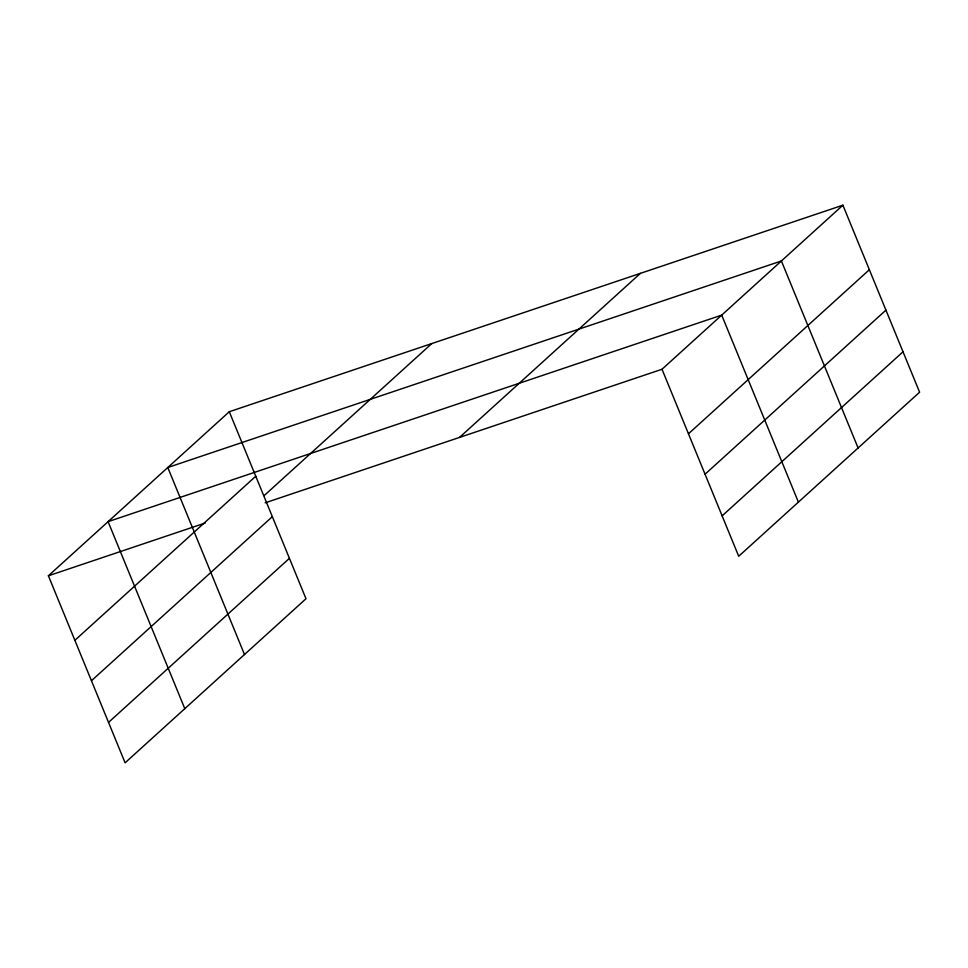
<?xml version="1.0" encoding="UTF-8"?>
<svg xmlns="http://www.w3.org/2000/svg" width="968" height="968" viewBox="0 0 968 968"><rect width="100%" height="100%" fill="white"/><g stroke="black" fill="none" stroke-linecap="round" stroke-linejoin="round"><path stroke-width="1.45" d="M229.295 411.727L305.997 598.732L125.102 762.808L48.4 575.791L229.295 411.727L842.898 205.192L919.6 392.209L738.705 556.273L662.003 369.268L842.898 205.192M74.863 640.32L255.758 476.244M264.155 495.604L431.788 343.567M91.44 680.746L272.335 516.67M108.525 722.394L289.42 558.318M459.522 437.415L640.405 273.351M688.466 433.785L869.361 269.721M705.055 474.211L885.938 310.135M722.128 515.859L903.023 351.783M48.4 575.791L205.264 522.998M265.184 502.828L662.003 369.268M858.096 447.99L781.394 260.973L167.791 467.508L244.493 654.525M798.406 502.138L721.705 315.12L108.089 521.655L184.791 708.661"/></g></svg>
